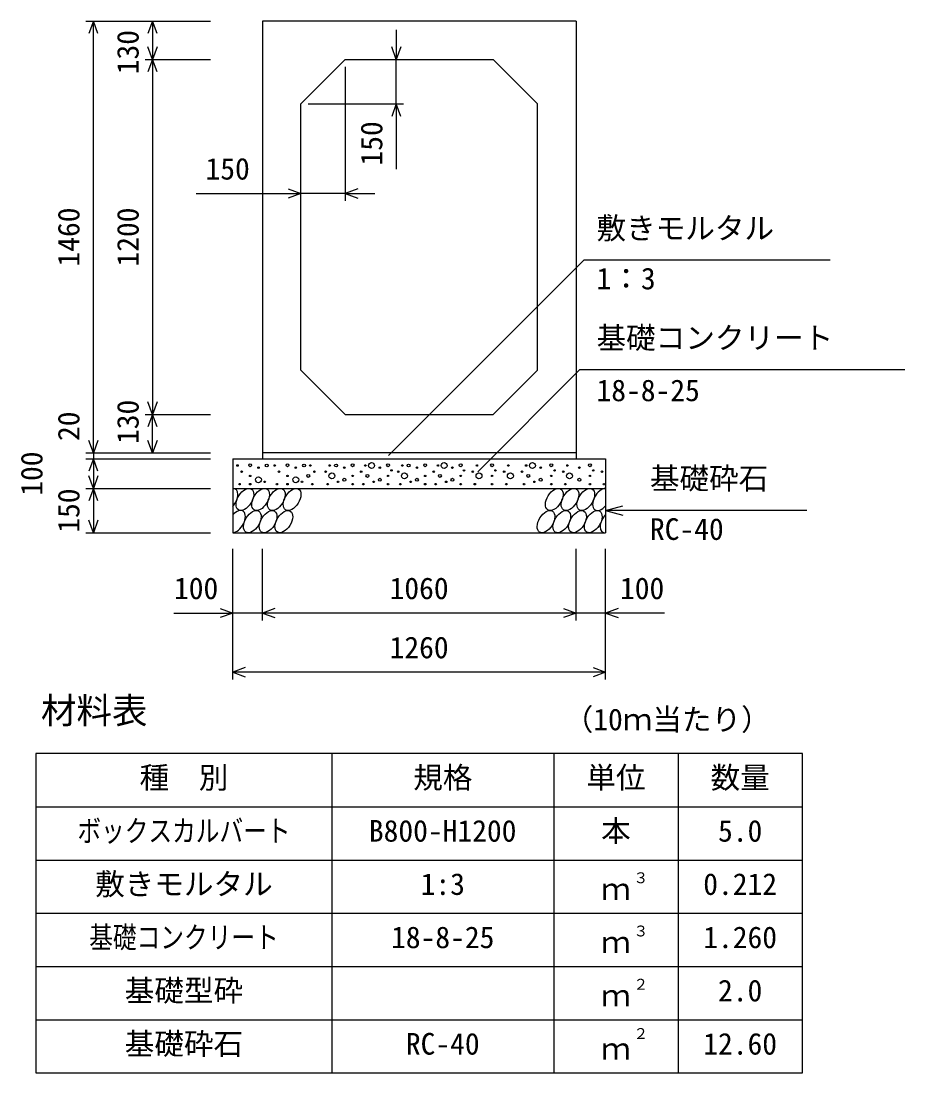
# Model space of a CAD drawing. Units: millimetres, scale not verified. Extents: x -50400 to 50400, y -17820 to 17820.
# Drawn here: x 5764 to 8752, y 5515 to 9072 of the extents above; entities that cross this region are included whole.
import ezdxf
from ezdxf.enums import TextEntityAlignment as Align

# ---------------------------------------------------------------- set-up
doc = ezdxf.new("R2010")
doc.units = ezdxf.units.MM
doc.header["$LTSCALE"] = 60
for name, color, linetype, lineweight in [('0-0_DIM', 7, 'Continuous', 25), ('0-2_HATCH', 6, 'Continuous', 25), ('0-3_HYO', 3, 'Continuous', 25), ('0-4_HYO2', 4, 'Continuous', 25), ('0-5_OUTLINE', 3, 'Continuous', 25), ('0-7_TXT', 7, 'Continuous', 25)]:
    doc.layers.add(name, color=color, linetype=linetype, lineweight=lineweight)
doc.styles.add('ＭＳ ゴシック', font='')
doc.styles.get('ＭＳ ゴシック').set_extended_font_data('MS Gothic')

msp = doc.modelspace()

# ---------------------------------------------------------------- linework, layer by layer
at = {"layer": '0-0_DIM'}
for p, q in [((5983.88, 9071.89), (6404.98, 9071.89)), ((6008.88, 7611.89), (6008.88, 9071.89)), ((6208.88, 9071.89), (6208.88, 8941.89)), ((7032.46, 9041.89), (7032.46, 8941.89)), ((6183.88, 8941.89), (6404.98, 8941.89)), ((6208.88, 8941.89), (6208.88, 7741.89)), ((7032.46, 8791.89), (7032.46, 8941.89)), ((6859.98, 8916.89), (6859.98, 8463.87)), ((6734.98, 8791.89), (7057.46, 8791.89)), ((7032.46, 8791.89), (7032.46, 8571.01)), ((6355.88, 8488.87), (6709.98, 8488.87)), ((6859.98, 8488.87), (6709.98, 8488.87)), ((6859.98, 8488.87), (6959.98, 8488.87)), ((7006.2, 7602.55), (7666.48, 8262.83)), ((8498.89, 8262.83), (7666.48, 8262.83)), ((7308.01, 7548.16), (7652.07, 7892.22)), ((8751.62, 7892.22), (7652.07, 7892.22)), ((6183.88, 7741.89), (6404.98, 7741.89)), ((6208.88, 7611.89), (6208.88, 7741.89)), ((5983.88, 7611.89), (6404.98, 7611.89)), ((6008.88, 7611.89), (6008.88, 7591.89)), ((5983.88, 7591.89), (6404.98, 7591.89)), ((6008.88, 7591.89), (6008.88, 7491.89)), ((5983.88, 7491.89), (6404.98, 7491.89)), ((6008.88, 7491.89), (6008.88, 7341.89)), ((7739.98, 7416.89), (7797.94, 7432.42)), ((8419.79, 7416.89), (7739.98, 7416.89)), ((7739.98, 7416.89), (7797.94, 7401.36)), ((5983.88, 7341.89), (6404.98, 7341.89)), ((6479.98, 6845.28), (6479.98, 7286.89)), ((6579.98, 7045.28), (6579.98, 7286.89)), ((7639.98, 7045.28), (7639.98, 7286.89)), ((7639.98, 7045.28), (7639.98, 7286.89)), ((7739.98, 6845.28), (7739.98, 7286.89)), ((6280.44, 7070.28), (6479.98, 7070.28)), ((6579.98, 7070.28), (6479.98, 7070.28)), ((7639.98, 7070.28), (6579.98, 7070.28)), ((7739.98, 7070.28), (7639.98, 7070.28)), ((7939.53, 7070.28), (7739.98, 7070.28)), ((7739.98, 6870.28), (6479.98, 6870.28))]:
    msp.add_line(p, q, dxfattribs=at)
for points in [[(6024.27, 9029.6), (6008.88, 9071.89), (5993.49, 9029.6)], [(6224.27, 9029.6), (6208.88, 9071.89), (6193.49, 9029.6)], [(6224.27, 8984.17), (6208.88, 8941.89), (6193.49, 8984.17)], [(7047.85, 8984.17), (7032.46, 8941.89), (7017.07, 8984.17)], [(6224.27, 8899.6), (6208.88, 8941.89), (6193.49, 8899.6)], [(7047.85, 8749.6), (7032.46, 8791.89), (7017.07, 8749.6)], [(6667.7, 8504.26), (6709.98, 8488.87), (6667.7, 8473.48)], [(6902.27, 8504.26), (6859.98, 8488.87), (6902.27, 8473.48)], [(6224.27, 7784.17), (6208.88, 7741.89), (6193.49, 7784.17)], [(6224.27, 7699.6), (6208.88, 7741.89), (6193.49, 7699.6)], [(6024.27, 7654.17), (6008.88, 7611.89), (5993.49, 7654.17)], [(6224.27, 7654.17), (6208.88, 7611.89), (6193.49, 7654.17)], [(6024.27, 7549.6), (6008.88, 7591.89), (5993.49, 7549.6)], [(6024.27, 7534.17), (6008.88, 7491.89), (5993.49, 7534.17)], [(6024.27, 7449.6), (6008.88, 7491.89), (5993.49, 7449.6)], [(6024.27, 7384.17), (6008.88, 7341.89), (5993.49, 7384.17)], [(6437.7, 7085.67), (6479.98, 7070.28), (6437.7, 7054.88)], [(6622.27, 7085.67), (6579.98, 7070.28), (6622.27, 7054.88)], [(7597.7, 7085.67), (7639.98, 7070.28), (7597.7, 7054.88)], [(7782.27, 7085.67), (7739.98, 7070.28), (7782.27, 7054.88)], [(6522.27, 6885.67), (6479.98, 6870.28), (6522.27, 6854.88)], [(7697.7, 6885.67), (7739.98, 6870.28), (7697.7, 6854.88)]]:
    msp.add_lwpolyline(points, dxfattribs=at)
at = {"layer": '0-2_HATCH'}
for centre, radius in [((6948.94, 7569.07), 10), ((7194.16, 7569.07), 10), ((7492.59, 7569.07), 10), ((6495.95, 7569.07), 2.5), ((6509.97, 7548.05), 2.5), ((6538.84, 7569.94), 5), ((6566.88, 7562.06), 2.5), ((6594.92, 7569.07), 5), ((6622.05, 7569.07), 2.5), ((6636.07, 7548.05), 2.5), ((6664.95, 7569.94), 5), ((6692.99, 7562.06), 2.5), ((6721.02, 7569.07), 5), ((6742.05, 7569.07), 2.5), ((6756.07, 7548.05), 2.5), ((6793.89, 7548.05), 2.5), ((6814.92, 7534.05), 10), ((6807.91, 7569.07), 2.5), ((6828.94, 7569.07), 5), ((6856.98, 7562.06), 2.5), ((6885.01, 7569.94), 5), ((6913.89, 7548.05), 2.5), ((6927.91, 7569.07), 2.5), ((6976.98, 7562.06), 2.5), ((7005.01, 7569.94), 5), ((7016.35, 7552.37), 2.5), ((7039.11, 7548.05), 2.5), ((7060.14, 7534.05), 10), ((7053.13, 7569.07), 2.5), ((7074.16, 7569.07), 5), ((7102.2, 7562.06), 2.5), ((7130.24, 7569.94), 5), ((7159.11, 7548.05), 2.5), ((7173.13, 7569.07), 2.5), ((7222.2, 7562.06), 2.5), ((7250.24, 7569.94), 5), ((7261.58, 7552.37), 2.5), ((7291.04, 7548.05), 2.5), ((7312.07, 7534.05), 10), ((7305.06, 7569.07), 2.5), ((7356.34, 7569.94), 5), ((7367.68, 7552.37), 2.5), ((7397.14, 7548.05), 2.5), ((7418.17, 7534.05), 10), ((7411.16, 7569.07), 2.5), ((7457.54, 7548.05), 2.5), ((7471.56, 7569.07), 2.5), ((7520.63, 7562.06), 2.5), ((7556.17, 7569.94), 5), ((7567.51, 7552.37), 2.5), ((7596.97, 7548.05), 2.5), ((7618, 7534.05), 10), ((7610.98, 7569.07), 2.5), ((7651.27, 7562.06), 2.5), ((7686.8, 7569.94), 5), ((7698.14, 7552.37), 2.5), ((7727.6, 7548.05), 2.5), ((6502.96, 7506.04), 2.5), ((6538.84, 7534.05), 2.5), ((6538.84, 7506.04), 2.5), ((6566.88, 7520.92), 10), ((6587.91, 7513.91), 2.5), ((6629.06, 7506.04), 2.5), ((6664.95, 7534.05), 2.5), ((6664.95, 7506.04), 2.5), ((6692.99, 7520.92), 10), ((6714.01, 7513.91), 2.5), ((6735.04, 7534.05), 5), ((6749.06, 7506.04), 2.5), ((6800.9, 7506.04), 2.5), ((6835.95, 7513.91), 2.5), ((6856.98, 7520.92), 5), ((6885.01, 7534.05), 2.5), ((6885.01, 7506.04), 2.5), ((6920.9, 7506.04), 2.5), ((6934.92, 7534.05), 5), ((6955.95, 7513.91), 2.5), ((6976.98, 7520.92), 5), ((7005.01, 7534.05), 2.5), ((7005.01, 7506.04), 2.5), ((7046.12, 7506.04), 2.5), ((7081.17, 7513.91), 2.5), ((7102.2, 7520.92), 5), ((7130.24, 7534.05), 2.5), ((7130.24, 7506.04), 2.5), ((7166.12, 7506.04), 2.5), ((7180.14, 7534.05), 5), ((7201.17, 7513.91), 2.5), ((7222.2, 7520.92), 5), ((7250.24, 7534.05), 2.5), ((7250.24, 7506.04), 2.5), ((7298.05, 7506.04), 2.5), ((7356.34, 7534.05), 2.5), ((7356.34, 7506.04), 2.5), ((7404.15, 7506.04), 2.5), ((7464.55, 7506.04), 2.5), ((7478.57, 7534.05), 5), ((7499.6, 7513.91), 2.5), ((7520.63, 7520.92), 5), ((7556.17, 7534.05), 2.5), ((7556.17, 7506.04), 2.5), ((7603.98, 7506.04), 2.5), ((7651.27, 7520.92), 5), ((7686.8, 7534.05), 2.5), ((7686.8, 7506.04), 2.5), ((7734.61, 7506.04), 2.5)]:
    msp.add_circle(centre, radius, dxfattribs=at)
for centre, start_param, end_param in [((6467.62, 7454.37), 4.385593, 6.6745444), ((7726.12, 7454.37), 0.3357715, 4.4411806), ((6492.94, 7379.38), 3.5111464, 7.548991), ((7751.44, 7379.38), 1.2110787, 3.5658734)]:
    msp.add_ellipse(centre, major_axis=(21.81, 35.31), ratio=0.5792, start_param=start_param, end_param=end_param, dxfattribs=at)
for centre in [(6520.83, 7454.37), (6574.03, 7454.37), (6627.24, 7454.37), (6680.45, 7454.37), (7566.5, 7454.37), (7619.71, 7454.37), (7672.91, 7454.37), (6546.15, 7379.38), (6599.35, 7379.38), (6652.56, 7379.38), (7538.61, 7379.38), (7591.82, 7379.38), (7645.03, 7379.38), (7698.23, 7379.38)]:
    msp.add_ellipse(centre, major_axis=(21.81, 35.31), ratio=0.5792, dxfattribs=at)
at = {"layer": '0-3_HYO'}
for p, q in [((6814.98, 6595.28), (6814.98, 5515.28)), ((7564.98, 6595.28), (7564.98, 5515.28)), ((7984.98, 6595.28), (7984.98, 5515.28)), ((5814.98, 6415.28), (8404.98, 6415.28))]:
    msp.add_line(p, q, dxfattribs=at)
msp.add_lwpolyline([(5814.98, 5515.28), (8404.98, 5515.28), (8404.98, 6595.28), (5814.98, 6595.28)], close=True, dxfattribs=at)
at = {"layer": '0-4_HYO2'}
for p, q in [((5814.98, 6235.28), (8404.98, 6235.28)), ((5814.98, 6055.28), (8404.98, 6055.28)), ((5814.98, 5875.28), (8404.98, 5875.28)), ((5814.98, 5695.28), (8404.98, 5695.28))]:
    msp.add_line(p, q, dxfattribs=at)
at = {"layer": '0-5_OUTLINE'}
for p, q in [((6579.98, 9071.89), (6579.98, 7591.89)), ((7639.98, 9071.89), (6579.98, 9071.89)), ((7639.98, 9071.89), (7639.98, 7591.89)), ((6859.98, 8941.89), (6709.98, 8791.89)), ((6859.98, 8941.89), (7359.98, 8941.89)), ((7509.98, 8791.89), (7359.98, 8941.89)), ((6709.98, 7891.89), (6709.98, 8791.89)), ((7509.98, 7891.89), (7509.98, 8791.89)), ((6709.98, 7891.89), (6859.98, 7741.89)), ((7509.98, 7891.89), (7359.98, 7741.89)), ((6859.98, 7741.89), (7359.98, 7741.89)), ((7639.98, 7611.89), (6579.98, 7611.89)), ((6479.98, 7591.89), (6479.98, 7341.89)), ((6479.98, 7591.89), (7739.98, 7591.89)), ((7739.98, 7591.89), (7739.98, 7341.89)), ((6479.98, 7491.89), (7739.98, 7491.89)), ((6479.98, 7341.89), (7739.98, 7341.89))]:
    msp.add_line(p, q, dxfattribs=at)

# ---------------------------------------------------------------- texts
at = {"layer": '0-0_DIM', "style": 'ＭＳ ゴシック'}
for s, p in [('130', (6183.88, 8891.89)), ('150', (7007.46, 8583.39)), ('1460', (5983.88, 8241.89)), ('1200', (6183.88, 8241.89)), ('130', (6183.88, 7641.89)), ('20', (5983.88, 7651.96)), ('100', (5858.88, 7466.89)), ('150', (5983.88, 7341.89))]:
    msp.add_text(s, height=73.31, rotation=90, dxfattribs=at).set_placement(p, align=Align.BOTTOM_LEFT)
for s, p in [('150', (6387.84, 8513.87)), ('敷きモルタル', (7709.33, 8312.83)), ('1：3', (7709.33, 8142.72)), ('基礎コンクリート', (7709.33, 7942.22)), ('18-8-25', (7709.33, 7764.59)), ('基礎砕石', (7889.72, 7466.89)), ('RC-40', (7889.72, 7295.51)), ('100', (6281.34, 7095.28)), ('1060', (7009.98, 7095.28)), ('100', (7788.62, 7095.28)), ('1260', (7009.98, 6895.28))]:
    msp.add_text(s, height=73.31, dxfattribs=at).set_placement(p, align=Align.BOTTOM_LEFT)
at = {"layer": '0-7_TXT', "style": 'ＭＳ ゴシック'}
for s, height, p in [('材料表', 87.98, (5831.65, 6670.28)), ('（10ｍ当たり）', 73.31, (7598.31, 6651.94)), ('種\u3000別', 73.31, (6164.98, 6455.28)), ('規格', 73.31, (7089.98, 6455.28)), ('単位', 73.31, (7674.98, 6455.28)), ('数量', 73.31, (8094.98, 6455.28)), ('B800-H1200', 73.31, (6939.98, 6275.28)), ('本', 73.31, (7724.98, 6275.28)), ('5.0', 73.31, (8119.98, 6275.28)), ('敷きモルタル', 73.31, (6014.98, 6095.28)), ('1:3', 73.31, (7114.98, 6095.28)), ('３', 36.66, (7834.22, 6145.89)), ('0.212', 73.31, (8069.98, 6095.28)), ('ｍ', 73.31, (7724.98, 6078.61)), ('３', 36.66, (7834.22, 5965.89)), ('18-8-25', 73.31, (7014.98, 5915.28)), ('ｍ', 73.31, (7724.98, 5898.61)), ('1.260', 73.31, (8069.98, 5915.28)), ('基礎型砕', 73.31, (6114.98, 5735.28)), ('２', 36.66, (7834.22, 5785.89)), ('2.0', 73.31, (8119.98, 5735.28)), ('ｍ', 73.31, (7724.98, 5718.61)), ('基礎砕石', 73.31, (6114.98, 5555.28)), ('２', 36.66, (7834.22, 5619.22)), ('RC-40', 73.31, (7064.98, 5555.28)), ('12.60', 73.31, (8069.98, 5555.28)), ('ｍ', 73.31, (7724.98, 5538.61))]:
    msp.add_text(s, height=height, dxfattribs=at).set_placement(p, align=Align.BOTTOM_LEFT)
at = {"layer": '0-7_TXT', "style": 'ＭＳ ゴシック', "width": 0.8}
for s, p in [('ボックスカルバート', (5954.98, 6275.28)), ('基礎コンクリート', (5994.98, 5915.28))]:
    msp.add_text(s, height=73.31, dxfattribs=at).set_placement(p, align=Align.BOTTOM_LEFT)

doc.saveas('drawing.dxf')
